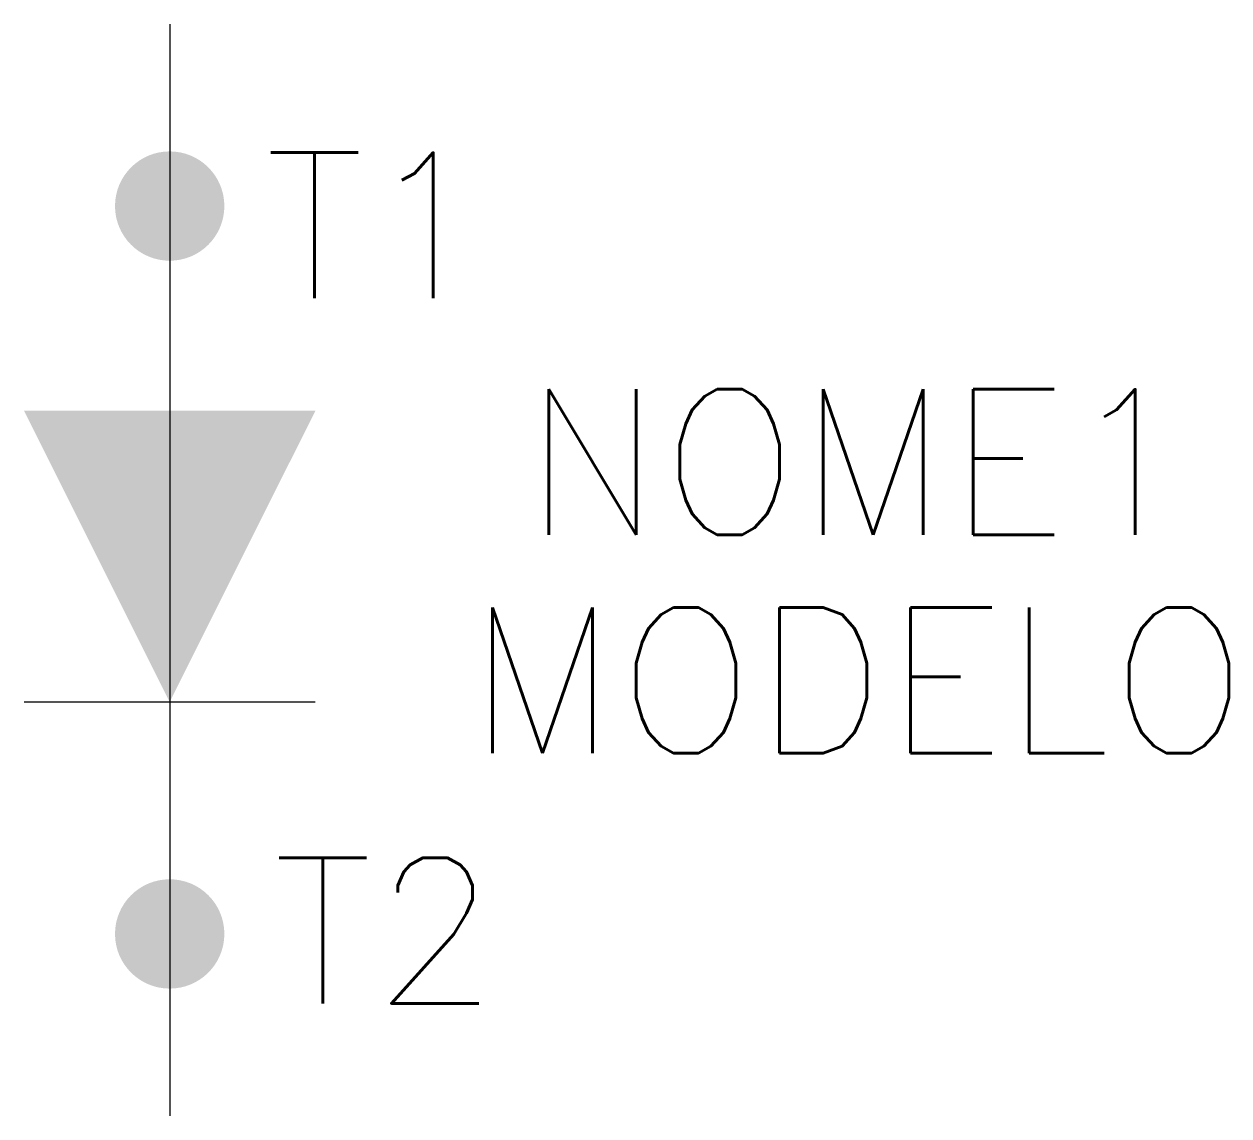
# Model space of a CAD drawing. Extents: x 349.2 to 365.7, y 170.6 to 185.6.
import ezdxf
from ezdxf.enums import TextEntityAlignment as Align

# ---------------------------------------------------------------- set-up
doc = ezdxf.new("R2010")
doc.units = 0
doc.header["$MEASUREMENT"] = 0
doc.layers.get('0').update_dxf_attribs({"linetype": 'CONTINUOUS'})
doc.styles.add('ROMANS', font='romans')

msp = doc.modelspace()

# ---------------------------------------------------------------- hatches: boundary and pattern name
h = msp.add_hatch(color=256)
edge = h.paths.add_edge_path()
edge.add_arc((351.175, 183.081), 0.751, -90, 270)
edge = h.paths.add_edge_path()
edge.add_arc((351.175, 173.081), 0.751, -90, 270)
edge = h.paths.add_edge_path()
edge.add_line((349.175, 180.268), (351.176, 180.268))
edge.add_line((351.175, 176.268), (349.175, 180.268))
edge.add_line((353.176, 180.268), (351.175, 176.268))
edge.add_line((351.175, 180.268), (353.176, 180.268))
h = msp.add_hatch(color=256)
h.paths.add_polyline_path([(353.176, 180.268), (351.175, 180.268), (351.175, 176.268)])
h.paths.add_polyline_path([(351.175, 176.268), (351.175, 180.268), (349.175, 180.268)])

# ---------------------------------------------------------------- linework, layer by layer
for p, q in [((351.175, 185.581), (351.175, 170.581)), ((351.175, 183.081), (351.175, 173.456)), ((349.175, 176.268), (353.175, 176.268))]:
    msp.add_line(p, q)

# ---------------------------------------------------------------- texts
at = {"lineweight": -3, "style": 'ROMANS'}
for tag, p in [('T1', (354.023, 181.216)), ('T2', (354.136, 171.526))]:
    msp.add_attdef(tag, text='', height=2, dxfattribs=at).set_placement(p, align=Align.BOTTOM_CENTER)
for tag, p in [('NOME1', (360.624, 179.565)), ('MODELO', (360.624, 176.565))]:
    msp.add_attdef(tag, text='', height=2, dxfattribs=at).set_placement(p, align=Align.MIDDLE_CENTER)

doc.saveas('drawing.dxf')
